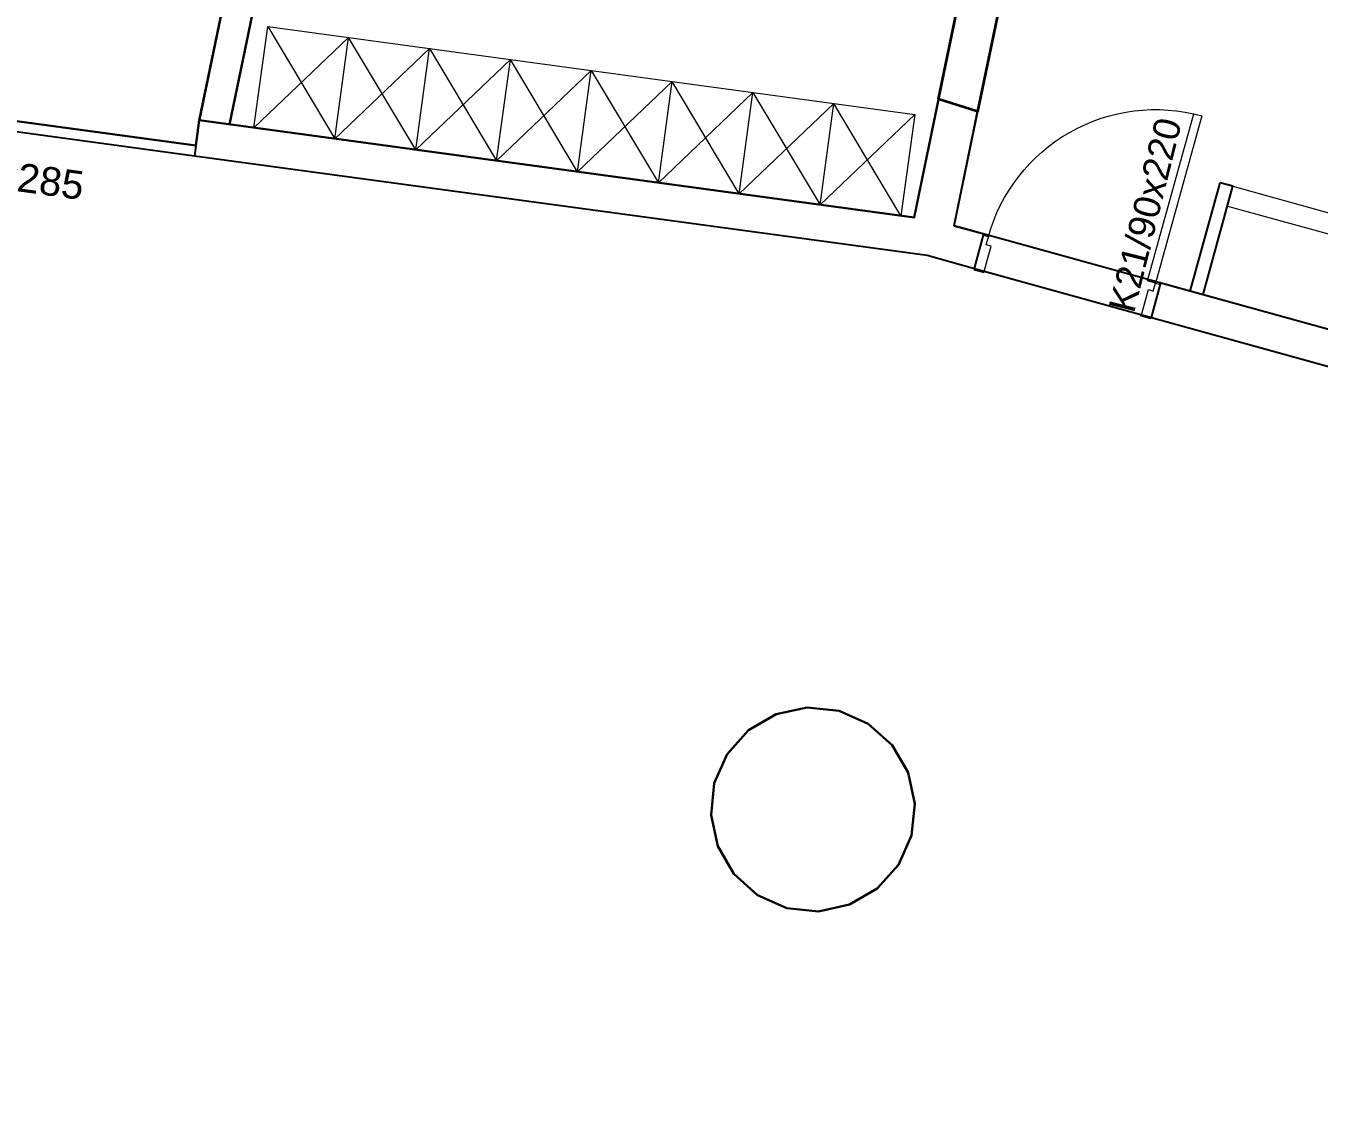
# Model space of a CAD drawing. Header units: millimetres. Extents: x 62878 to 70819, y -67946 to -61850.
# Drawn here: x 66564 to 67198, y -63355 to -62827 of the extents above; entities that cross this region are included whole.
import ezdxf
from ezdxf.enums import TextEntityAlignment as Align

# ---------------------------------------------------------------- set-up
doc = ezdxf.new("R2010")
doc.units = ezdxf.units.MM
doc.layers.add('alan hesabı1', color=7, linetype='Continuous', plot=False)
for name, color, linetype, lineweight in [('BAP', 41, 'Continuous', 30), ('camlı böl. 300', 2, 'Continuous', 13), ('DUV.ALÇ.-yeni', 20, 'Continuous', 25), ('DUVAR-GAZBETON', 84, 'Continuous', 35), ('DUVAR-yeni', 3, 'Continuous', 30), ('kapı-yeni', 3, 'Continuous', 13), ('TEFRİŞ-yeni', 53, 'Continuous', 9)]:
    doc.layers.add(name, color=color, linetype=linetype, lineweight=lineweight)
doc.styles.add('bold', font='arial.ttf', dxfattribs={"height": 10})

msp = doc.modelspace()

# ---------------------------------------------------------------- linework, layer by layer
at = {"layer": 'alan hesabı1', "linetype": 'ByBlock'}
for points in [[(66647.46, -62885.83), (66649.14, -62873.44), (66669.49, -62775), (66685.66, -62696.65), (66805.8, -62114.63), (66821.97, -62036.28), (66836.77, -61964.56), (66351.93, -61892.57), (66333.84, -62022.5), (66229.59, -62014.51), (66229.67, -61883.93), (65842.74, -61883.7), (65842.15, -62828.49), (66227.13, -62828.73), (66275.87, -62835.35), (66434.42, -62856.89)], [(67019.16, -62925.08), (67091.79, -62572.85), (67372.17, -62650.3), (67458.92, -62674.27), (67478.2, -62679.59), (67382.63, -63025.64)]]:
    msp.add_lwpolyline(points, close=True, dxfattribs=at)
at = {"layer": 'alan hesabı1'}
for points in [[(66851.63, -61966.77), (67136.27, -62009.03), (67118.51, -62128.61), (67161.25, -62137.43), (67098.03, -62443.7), (67058.57, -62435.56), (67034.32, -62553.08), (67073.77, -62561.23), (66999.57, -62921.05), (66649.14, -62873.44), (66647.46, -62885.83), (66434.42, -62856.89), (66275.87, -62835.35), (66227.13, -62828.73), (65842.15, -62828.49), (65842.74, -61883.7), (66229.67, -61883.93), (66229.59, -62014.51), (66333.84, -62022.5), (66351.93, -61892.57), (66836.77, -61964.56)], [(66664.07, -62875.47), (66743.02, -62492.96), (67073.77, -62561.23), (66999.57, -62921.05)]]:
    msp.add_lwpolyline(points, close=True, dxfattribs=at)
msp.add_lwpolyline([(66433.74, -62861.84), (66646.78, -62890.79), (67005.97, -62939.58), (67029.01, -62945.96), (67115.75, -62969.96), (67649.47, -63117.63), (67736.21, -63141.63), (67751.68, -63145.9), (67765.97, -63149.86), (67758, -63176.74), (67711.32, -63333.97), (67665.8, -63487.36), (67624.16, -63627.63)], dxfattribs=at)
at = {"layer": 'BAP'}
msp.add_lwpolyline([(66996.53, -63192.94), (66988.67, -63179.41), (66977.03, -63168.97), (66962.72, -63162.64), (66947.16, -63161.04), (66931.86, -63164.33), (66918.33, -63172.18), (66907.89, -63183.83), (66901.56, -63198.13), (66899.96, -63213.69), (66903.25, -63228.99), (66911.1, -63242.52), (66922.75, -63252.96), (66937.06, -63259.29), (66952.62, -63260.89), (66967.91, -63257.6), (66981.44, -63249.75), (66991.88, -63238.1), (66998.21, -63223.8), (66999.81, -63208.24)], close=True, dxfattribs=at)
at = {"layer": 'camlı böl. 300'}
for p, q in [((66227.13, -62828.73), (66647.46, -62885.83)), ((66226.79, -62833.73), (66646.78, -62890.79))]:
    msp.add_line(p, q, dxfattribs=at)
at = {"layer": 'DUV.ALÇ.-yeni', "ltscale": 0.05}
for p, q in [((66999.57, -62921.05), (67011.45, -62863.17)), ((67019.16, -62925.08), (67030.63, -62869.18))]:
    msp.add_line(p, q, dxfattribs=at)
at = {"layer": 'DUV.ALÇ.-yeni'}
for p, q in [((66649.14, -62873.44), (66646.78, -62890.79)), ((66649.14, -62873.44), (66999.57, -62921.05)), ((66646.78, -62890.79), (67005.97, -62939.58)), ((67134.85, -62957.08), (67149.45, -62904.06)), ((67141.12, -62958.81), (67155.71, -62905.79)), ((67155.71, -62905.79), (67149.45, -62904.06)), ((67019.16, -62925.08), (67033.65, -62929.08)), ((67029.01, -62945.96), (67033.65, -62929.08)), ((67005.97, -62939.58), (67029.01, -62945.96)), ((67115.75, -62969.96), (67120.39, -62953.08)), ((67120.39, -62953.08), (67382.63, -63025.64)), ((67115.75, -62969.96), (67649.47, -63117.63))]:
    msp.add_line(p, q, dxfattribs=at)
at = {"layer": 'DUVAR-GAZBETON'}
for p, q in [((67011.45, -62863.17), (67073.77, -62561.23)), ((67093.33, -62565.41), (67030.63, -62869.18)), ((67030.63, -62869.18), (67011.45, -62863.17))]:
    msp.add_line(p, q, dxfattribs=at)
at = {"layer": 'DUVAR-yeni', "ltscale": 0.5}
for p, q in [((66649.07, -62873.94), (66667.47, -62784.79)), ((66664.07, -62875.47), (66682.16, -62787.82))]:
    msp.add_line(p, q, dxfattribs=at)
at = {"layer": 'kapı-yeni'}
msp.add_lwpolyline([(67035.87, -62930.53), (67033.46, -62929.87), (67028.79, -62946.73), (67033.61, -62948.07), (67037.21, -62935.06), (67034.8, -62934.39), (67035.87, -62930.53, -0.414214), (67140.46, -62871.28), (67117.79, -62953.2), (67120.2, -62953.87), (67115.55, -62970.74), (67110.74, -62969.41), (67114.31, -62956.39), (67116.72, -62957.06), (67117.79, -62953.2), (67113.93, -62952.13), (67136.6, -62870.21), (67140.46, -62871.28)], format="xyb", dxfattribs=at)
at = {"layer": 'TEFRİŞ-yeni', "ltscale": 0.5}
for p, q in [((66682.71, -62827.55), (66999.8, -62870.62)), ((66715.62, -62882.48), (66722.35, -62832.93)), ((66755.25, -62887.86), (66761.98, -62838.32)), ((66794.89, -62893.25), (66801.62, -62843.7)), ((66834.53, -62898.63), (66841.26, -62849.09)), ((66874.16, -62904.02), (66880.89, -62854.47)), ((66913.8, -62909.4), (66920.53, -62859.86)), ((66953.43, -62914.79), (66960.16, -62865.24))]:
    msp.add_line(p, q, dxfattribs=at)
at = {"layer": 'TEFRİŞ-yeni'}
for p, q in [((67155.71, -62905.79), (67395.77, -62972.21)), ((67153.06, -62915.43), (67393.09, -62981.84))]:
    msp.add_line(p, q, dxfattribs=at)
at = {"layer": 'TEFRİŞ-yeni', "ltscale": 0.5}
msp.add_lwpolyline([(66682.71, -62827.55), (66715.62, -62882.48), (66761.98, -62838.32), (66794.89, -62893.25), (66841.26, -62849.09), (66874.16, -62904.02), (66920.53, -62859.86), (66953.43, -62914.79), (66999.8, -62870.62), (66993.07, -62920.17), (66960.16, -62865.24), (66913.8, -62909.4), (66880.89, -62854.47), (66834.53, -62898.63), (66801.62, -62843.7), (66755.25, -62887.86), (66722.35, -62832.93), (66675.98, -62877.09), (66682.71, -62827.55)], dxfattribs=at)

# ---------------------------------------------------------------- texts
at = {"layer": 'camlı böl. 300', "ltscale": 5, "style": 'bold'}
msp.add_text('C33/810x285', height=14, rotation=352.26341, dxfattribs=at).set_placement((66534.9, -62897.74), align=Align.MIDDLE_CENTER)
at = {"layer": 'kapı-yeni', "style": 'bold'}
msp.add_text('K21/90x220', height=13, rotation=75.95477, dxfattribs=at).set_placement((67112.7, -62919.8), align=Align.MIDDLE_CENTER)

doc.saveas('drawing.dxf')
